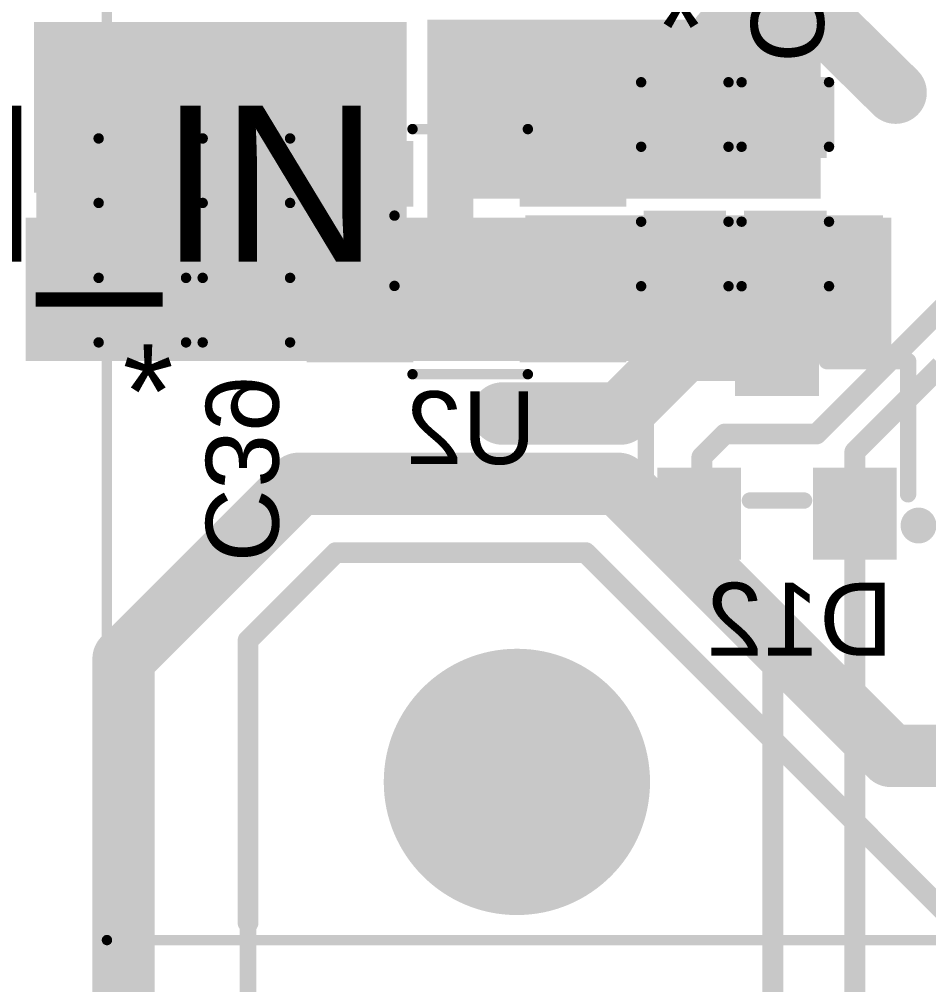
# Model space of a CAD drawing. Header units: millimetres. Extents: x -1.46 to 1.41, y -0.13 to 2.68.
# Drawn here: x -0.9791 to -0.5421, y 1.2694 to 1.7332 of the extents above; entities that cross this region are included whole.
import ezdxf

# ---------------------------------------------------------------- set-up
doc = ezdxf.new("R2010")
doc.units = ezdxf.units.MM
doc.header["$MEASUREMENT"] = 0
for name, color, linetype in [('BottomLayer', 5, 'Continuous'), ('BottomOverlay', 54, 'Continuous'), ('BottomPaste', 16, 'Continuous'), ('BottomSolder', 6, 'Continuous'), ('Mechanical2', 216, 'Continuous'), ('PadHoleLayer', 156, 'Continuous'), ('TopLayer', 1, 'Continuous'), ('TopOverlay', 2, 'Continuous'), ('TopSolder', 216, 'Continuous'), ('ViaHoleLayer', 16, 'Continuous')]:
    doc.layers.add(name, color=color, linetype=linetype)
doc.styles.add('Arial', font='arial.ttf', dxfattribs={"height": 0.2})

# ---------------------------------------------------------------- blocks, each defined once
blk = doc.blocks.new('SOT_23_B_5')
at = {"layer": 'BottomLayer'}
for points in [[(-0.05354, 0.05748), (-0.02126, 0.05748), (-0.02126, 0.02126), (-0.05354, 0.02126)], [(0.02126, 0.05748), (0.05354, 0.05748), (0.05354, 0.02126), (0.02126, 0.02126)], [(-0.01614, -0.02126), (0.01614, -0.02126), (0.01614, -0.05748), (-0.01614, -0.05748)]]:
    blk.add_hatch(color=5, dxfattribs=at).paths.add_polyline_path(points)
at = {"layer": 'BottomPaste'}
for points in [[(-0.05354, 0.05748), (-0.02126, 0.05748), (-0.02126, 0.02126), (-0.05354, 0.02126)], [(0.02126, 0.05748), (0.05354, 0.05748), (0.05354, 0.02126), (0.02126, 0.02126)], [(-0.01614, -0.02126), (0.01614, -0.02126), (0.01614, -0.05748), (-0.01614, -0.05748)]]:
    blk.add_hatch(color=16, dxfattribs=at).paths.add_polyline_path(points)
at = {"layer": 'BottomSolder'}
for points in [[(-0.05754, 0.06148), (-0.01726, 0.06148), (-0.01726, 0.01726), (-0.05754, 0.01726)], [(0.01726, 0.06148), (0.05754, 0.06148), (0.05754, 0.01726), (0.01726, 0.01726)], [(-0.02014, -0.01726), (0.02014, -0.01726), (0.02014, -0.06148), (-0.02014, -0.06148)]]:
    blk.add_hatch(color=6, dxfattribs=at).paths.add_polyline_path(points)
at = {"layer": 'BottomOverlay'}
for points, const_width in [([(-0.06439, 0.045, 1), (-0.07161, 0.045, 1)], 0.01), ([(-0.07411, 0.045, 1), (-0.06911, 0.045, 1)], 0.005), ([(-0.06689, 0.045, 1), (-0.06189, 0.045, 1)], 0.005), ([(-0.06497, 0.03, 1), (-0.06103, 0.03, 1)], 0.00394), ([(-0.01497, 0.033, 1), (-0.01103, 0.033, 1)], 0.00394), ([(0.01103, 0.033, 1), (0.01497, 0.033, 1)], 0.00394), ([(0.06103, 0.03, 1), (0.06497, 0.03, 1)], 0.00394), ([(-0.06497, -0.034, 1), (-0.06103, -0.034, 1)], 0.00394), ([(-0.06497, -0.034, 1), (-0.06103, -0.034, 1)], 0.00394), ([(-0.02597, -0.034, 1), (-0.02203, -0.034, 1)], 0.00394), ([(0.02203, -0.034, 1), (0.02597, -0.034, 1)], 0.00394), ([(0.06103, -0.034, 1), (0.06497, -0.034, 1)], 0.00394), ([(0.06103, -0.034, 1), (0.06497, -0.034, 1)], 0.00394)]:
    blk.add_lwpolyline(points, format="xyb", close=True, dxfattribs=dict(at, const_width=const_width))
at = {"layer": 'BottomOverlay', "const_width": 0.00787}
for points in [[(-0.063, 0.03), (-0.063, -0.034)], [(0.013, 0.033), (-0.013, 0.033)], [(0.063, 0.03), (0.063, -0.034)], [(-0.024, -0.034), (-0.063, -0.034)], [(0.063, -0.034), (0.024, -0.034)]]:
    blk.add_lwpolyline(points, dxfattribs=at)
blk = doc.blocks.new('SOT_23_5_B_21')
at = {"layer": 'BottomLayer'}
for points in [[(-0.07283, 0.04921), (-0.02953, 0.04921), (-0.02953, 0.02559), (-0.07283, 0.02559)], [(0.02953, 0.04921), (0.07283, 0.04921), (0.07283, 0.02559), (0.02953, 0.02559)], [(-0.07283, 0.01181), (-0.02953, 0.01181), (-0.02953, -0.01181), (-0.07283, -0.01181)], [(-0.07283, -0.02559), (-0.02953, -0.02559), (-0.02953, -0.04921), (-0.07283, -0.04921)], [(0.02953, -0.02559), (0.07283, -0.02559), (0.07283, -0.04921), (0.02953, -0.04921)]]:
    blk.add_hatch(color=5, dxfattribs=at).paths.add_polyline_path(points)
at = {"layer": 'BottomPaste'}
for points in [[(-0.07283, 0.04921), (-0.02953, 0.04921), (-0.02953, 0.02559), (-0.07283, 0.02559)], [(0.02953, 0.04921), (0.07283, 0.04921), (0.07283, 0.02559), (0.02953, 0.02559)], [(-0.07283, 0.01181), (-0.02953, 0.01181), (-0.02953, -0.01181), (-0.07283, -0.01181)], [(-0.07283, -0.02559), (-0.02953, -0.02559), (-0.02953, -0.04921), (-0.07283, -0.04921)], [(0.02953, -0.02559), (0.07283, -0.02559), (0.07283, -0.04921), (0.02953, -0.04921)]]:
    blk.add_hatch(color=16, dxfattribs=at).paths.add_polyline_path(points)
at = {"layer": 'BottomSolder'}
for points in [[(-0.07683, 0.05321), (-0.02553, 0.05321), (-0.02553, 0.02159), (-0.07683, 0.02159)], [(0.02553, 0.05321), (0.07683, 0.05321), (0.07683, 0.02159), (0.02553, 0.02159)], [(-0.07683, 0.01581), (-0.02553, 0.01581), (-0.02553, -0.01581), (-0.07683, -0.01581)], [(-0.07683, -0.02159), (-0.02553, -0.02159), (-0.02553, -0.05321), (-0.07683, -0.05321)], [(0.02553, -0.02159), (0.07683, -0.02159), (0.07683, -0.05321), (0.02553, -0.05321)]]:
    blk.add_hatch(color=6, dxfattribs=at).paths.add_polyline_path(points)
at = {"layer": 'BottomOverlay', "const_width": 0.005}
for points in [[(0.02598, 0.0589), (-0.02945, 0.0589)], [(0.03465, 0.01646), (0.03465, -0.01732)], [(0.02598, -0.0589), (-0.02945, -0.0589)]]:
    blk.add_lwpolyline(points, dxfattribs=at)
at = {"layer": 'BottomOverlay'}
for points, const_width in [([(-0.0307, 0.0589, 1), (-0.0282, 0.0589, 1)], 0.0025), ([(0.02473, 0.0589, 1), (0.02723, 0.0589, 1)], 0.0025), ([(0.0334, 0.01646, 1), (0.0359, 0.01646, 1)], 0.0025), ([(0.0334, -0.01732, 1), (0.0359, -0.01732, 1)], 0.0025), ([(-0.0615, -0.0615, 1), (-0.06843, -0.0615, 1)], 0.01), ([(-0.07093, -0.0615, 1), (-0.06593, -0.0615, 1)], 0.005), ([(-0.064, -0.0615, 1), (-0.059, -0.0615, 1)], 0.005), ([(-0.0307, -0.0589, 1), (-0.0282, -0.0589, 1)], 0.0025), ([(0.02473, -0.0589, 1), (0.02723, -0.0589, 1)], 0.0025)]:
    blk.add_lwpolyline(points, format="xyb", close=True, dxfattribs=dict(at, const_width=const_width))
blk = doc.blocks.new('0855115001_41')
at = {"layer": 'BottomSolder'}
h = blk.add_hatch(color=6, dxfattribs=at)
edge = h.paths.add_edge_path()
edge.add_arc((0.225, -0.175), 0.004, 0, 360)
at = {"layer": 'PadHoleLayer'}
h = blk.add_hatch(color=156, dxfattribs=at)
edge = h.paths.add_edge_path()
edge.add_arc((0.225, -0.175), 0.06398, 0, 360)
at = {"layer": 'TopSolder'}
h = blk.add_hatch(color=216, dxfattribs=at)
edge = h.paths.add_edge_path()
edge.add_arc((0.225, -0.175), 0.004, 0, 360)
at = {"layer": 'TopOverlay', "const_width": 0.005}
for points in [[(0.301, -0.372), (0.301, 0.225)], [(0.301, -0.372), (-0.302, -0.372)]]:
    blk.add_lwpolyline(points, dxfattribs=at)
at = {"layer": 'TopOverlay', "const_width": 0.0025}
blk.add_lwpolyline([(0.29975, -0.372, 1), (0.30225, -0.372, 1)], format="xyb", close=True, dxfattribs=at)
blk.add_lwpolyline([(0.29975, -0.372, 1), (0.30225, -0.372, 1)], format="xyb", close=True, dxfattribs=at)
blk = doc.blocks.new('CAP_0603_B_55')
at = {"layer": 'BottomLayer'}
for points in [[(-0.045, -0.0175), (-0.045, 0.0175), (-0.015, 0.0175), (-0.015, -0.0175)], [(0.015, -0.0175), (0.015, 0.0175), (0.045, 0.0175), (0.045, -0.0175)]]:
    blk.add_hatch(color=5, dxfattribs=at).paths.add_polyline_path(points)
at = {"layer": 'BottomPaste'}
for points in [[(-0.045, -0.0175), (-0.045, 0.0175), (-0.015, 0.0175), (-0.015, -0.0175)], [(0.015, -0.0175), (0.015, 0.0175), (0.045, 0.0175), (0.045, -0.0175)]]:
    blk.add_hatch(color=16, dxfattribs=at).paths.add_polyline_path(points)
at = {"layer": 'BottomSolder'}
for points in [[(-0.04736, -0.01986), (-0.04736, 0.01986), (-0.01264, 0.01986), (-0.01264, -0.01986)], [(0.01264, -0.01986), (0.01264, 0.01986), (0.04736, 0.01986), (0.04736, -0.01986)]]:
    blk.add_hatch(color=6, dxfattribs=at).paths.add_polyline_path(points)
at = {"layer": 'BottomOverlay', "const_width": 0.005}
for points in [[(-0.018, 0.021), (-0.049, 0.021)], [(-0.049, -0.021), (-0.049, 0.021)], [(0.049, 0.021), (0.018, 0.021)], [(0.049, -0.021), (0.049, 0.021)], [(-0.018, -0.021), (-0.049, -0.021)], [(0.049, -0.021), (0.018, -0.021)]]:
    blk.add_lwpolyline(points, dxfattribs=at)
at = {"layer": 'BottomOverlay', "const_width": 0.0025}
for points in [[(-0.05025, 0.021, 1), (-0.04775, 0.021, 1)], [(-0.05025, 0.021, 1), (-0.04775, 0.021, 1)], [(-0.01925, 0.021, 1), (-0.01675, 0.021, 1)], [(0.01675, 0.021, 1), (0.01925, 0.021, 1)], [(0.04775, 0.021, 1), (0.05025, 0.021, 1)], [(0.04775, 0.021, 1), (0.05025, 0.021, 1)], [(-0.05025, -0.021, 1), (-0.04775, -0.021, 1)], [(-0.05025, -0.021, 1), (-0.04775, -0.021, 1)], [(-0.01925, -0.021, 1), (-0.01675, -0.021, 1)], [(0.01675, -0.021, 1), (0.01925, -0.021, 1)], [(0.04775, -0.021, 1), (0.05025, -0.021, 1)], [(0.04775, -0.021, 1), (0.05025, -0.021, 1)]]:
    blk.add_lwpolyline(points, format="xyb", close=True, dxfattribs=at)
blk = doc.blocks.new('CAP_0603_B_56')
at = {"layer": 'BottomLayer'}
for points in [[(-0.045, -0.0175), (-0.045, 0.0175), (-0.015, 0.0175), (-0.015, -0.0175)], [(0.015, -0.0175), (0.015, 0.0175), (0.045, 0.0175), (0.045, -0.0175)]]:
    blk.add_hatch(color=5, dxfattribs=at).paths.add_polyline_path(points)
at = {"layer": 'BottomPaste'}
for points in [[(-0.045, -0.0175), (-0.045, 0.0175), (-0.015, 0.0175), (-0.015, -0.0175)], [(0.015, -0.0175), (0.015, 0.0175), (0.045, 0.0175), (0.045, -0.0175)]]:
    blk.add_hatch(color=16, dxfattribs=at).paths.add_polyline_path(points)
at = {"layer": 'BottomSolder'}
for points in [[(-0.04736, -0.01986), (-0.04736, 0.01986), (-0.01264, 0.01986), (-0.01264, -0.01986)], [(0.01264, -0.01986), (0.01264, 0.01986), (0.04736, 0.01986), (0.04736, -0.01986)]]:
    blk.add_hatch(color=6, dxfattribs=at).paths.add_polyline_path(points)
at = {"layer": 'BottomOverlay', "const_width": 0.005}
for points in [[(-0.018, 0.021), (-0.049, 0.021)], [(-0.049, -0.021), (-0.049, 0.021)], [(0.049, 0.021), (0.018, 0.021)], [(0.049, -0.021), (0.049, 0.021)], [(-0.018, -0.021), (-0.049, -0.021)], [(0.049, -0.021), (0.018, -0.021)]]:
    blk.add_lwpolyline(points, dxfattribs=at)
at = {"layer": 'BottomOverlay', "const_width": 0.0025}
for points in [[(-0.05025, 0.021, 1), (-0.04775, 0.021, 1)], [(-0.05025, 0.021, 1), (-0.04775, 0.021, 1)], [(-0.01925, 0.021, 1), (-0.01675, 0.021, 1)], [(0.01675, 0.021, 1), (0.01925, 0.021, 1)], [(0.04775, 0.021, 1), (0.05025, 0.021, 1)], [(0.04775, 0.021, 1), (0.05025, 0.021, 1)], [(-0.05025, -0.021, 1), (-0.04775, -0.021, 1)], [(-0.05025, -0.021, 1), (-0.04775, -0.021, 1)], [(-0.01925, -0.021, 1), (-0.01675, -0.021, 1)], [(0.01675, -0.021, 1), (0.01925, -0.021, 1)], [(0.04775, -0.021, 1), (0.05025, -0.021, 1)], [(0.04775, -0.021, 1), (0.05025, -0.021, 1)]]:
    blk.add_lwpolyline(points, format="xyb", close=True, dxfattribs=at)
blk = doc.blocks.new('CAP_0603_B_112')
at = {"layer": 'BottomLayer'}
for points in [[(-0.045, -0.0175), (-0.045, 0.0175), (-0.015, 0.0175), (-0.015, -0.0175)], [(0.015, -0.0175), (0.015, 0.0175), (0.045, 0.0175), (0.045, -0.0175)]]:
    blk.add_hatch(color=5, dxfattribs=at).paths.add_polyline_path(points)
at = {"layer": 'BottomPaste'}
for points in [[(-0.045, -0.0175), (-0.045, 0.0175), (-0.015, 0.0175), (-0.015, -0.0175)], [(0.015, -0.0175), (0.015, 0.0175), (0.045, 0.0175), (0.045, -0.0175)]]:
    blk.add_hatch(color=16, dxfattribs=at).paths.add_polyline_path(points)
at = {"layer": 'BottomSolder'}
for points in [[(-0.04736, -0.01986), (-0.04736, 0.01986), (-0.01264, 0.01986), (-0.01264, -0.01986)], [(0.01264, -0.01986), (0.01264, 0.01986), (0.04736, 0.01986), (0.04736, -0.01986)]]:
    blk.add_hatch(color=6, dxfattribs=at).paths.add_polyline_path(points)
at = {"layer": 'BottomOverlay', "const_width": 0.005}
for points in [[(-0.018, 0.021), (-0.049, 0.021)], [(-0.049, -0.021), (-0.049, 0.021)], [(0.049, 0.021), (0.018, 0.021)], [(0.049, -0.021), (0.049, 0.021)], [(-0.018, -0.021), (-0.049, -0.021)], [(0.049, -0.021), (0.018, -0.021)]]:
    blk.add_lwpolyline(points, dxfattribs=at)
at = {"layer": 'BottomOverlay', "const_width": 0.0025}
for points in [[(-0.05025, 0.021, 1), (-0.04775, 0.021, 1)], [(-0.05025, 0.021, 1), (-0.04775, 0.021, 1)], [(-0.01925, 0.021, 1), (-0.01675, 0.021, 1)], [(0.01675, 0.021, 1), (0.01925, 0.021, 1)], [(0.04775, 0.021, 1), (0.05025, 0.021, 1)], [(0.04775, 0.021, 1), (0.05025, 0.021, 1)], [(-0.05025, -0.021, 1), (-0.04775, -0.021, 1)], [(-0.05025, -0.021, 1), (-0.04775, -0.021, 1)], [(-0.01925, -0.021, 1), (-0.01675, -0.021, 1)], [(0.01675, -0.021, 1), (0.01925, -0.021, 1)], [(0.04775, -0.021, 1), (0.05025, -0.021, 1)], [(0.04775, -0.021, 1), (0.05025, -0.021, 1)]]:
    blk.add_lwpolyline(points, format="xyb", close=True, dxfattribs=at)
blk = doc.blocks.new('CAP_0603_B_113')
at = {"layer": 'BottomLayer'}
for points in [[(-0.045, -0.0175), (-0.045, 0.0175), (-0.015, 0.0175), (-0.015, -0.0175)], [(0.015, -0.0175), (0.015, 0.0175), (0.045, 0.0175), (0.045, -0.0175)]]:
    blk.add_hatch(color=5, dxfattribs=at).paths.add_polyline_path(points)
at = {"layer": 'BottomPaste'}
for points in [[(-0.045, -0.0175), (-0.045, 0.0175), (-0.015, 0.0175), (-0.015, -0.0175)], [(0.015, -0.0175), (0.015, 0.0175), (0.045, 0.0175), (0.045, -0.0175)]]:
    blk.add_hatch(color=16, dxfattribs=at).paths.add_polyline_path(points)
at = {"layer": 'BottomSolder'}
for points in [[(-0.04736, -0.01986), (-0.04736, 0.01986), (-0.01264, 0.01986), (-0.01264, -0.01986)], [(0.01264, -0.01986), (0.01264, 0.01986), (0.04736, 0.01986), (0.04736, -0.01986)]]:
    blk.add_hatch(color=6, dxfattribs=at).paths.add_polyline_path(points)
at = {"layer": 'BottomOverlay', "const_width": 0.005}
for points in [[(-0.018, 0.021), (-0.049, 0.021)], [(-0.049, -0.021), (-0.049, 0.021)], [(0.049, 0.021), (0.018, 0.021)], [(0.049, -0.021), (0.049, 0.021)], [(-0.018, -0.021), (-0.049, -0.021)], [(0.049, -0.021), (0.018, -0.021)]]:
    blk.add_lwpolyline(points, dxfattribs=at)
at = {"layer": 'BottomOverlay', "const_width": 0.0025}
for points in [[(-0.05025, 0.021, 1), (-0.04775, 0.021, 1)], [(-0.05025, 0.021, 1), (-0.04775, 0.021, 1)], [(-0.01925, 0.021, 1), (-0.01675, 0.021, 1)], [(0.01675, 0.021, 1), (0.01925, 0.021, 1)], [(0.04775, 0.021, 1), (0.05025, 0.021, 1)], [(0.04775, 0.021, 1), (0.05025, 0.021, 1)], [(-0.05025, -0.021, 1), (-0.04775, -0.021, 1)], [(-0.05025, -0.021, 1), (-0.04775, -0.021, 1)], [(-0.01925, -0.021, 1), (-0.01675, -0.021, 1)], [(0.01675, -0.021, 1), (0.01925, -0.021, 1)], [(0.04775, -0.021, 1), (0.05025, -0.021, 1)], [(0.04775, -0.021, 1), (0.05025, -0.021, 1)]]:
    blk.add_lwpolyline(points, format="xyb", close=True, dxfattribs=at)

msp = doc.modelspace()

# ---------------------------------------------------------------- hatches: boundary and pattern name
at = {"layer": 'BottomLayer'}
for points in [[(-0.783, 1.647), (-0.594, 1.647), (-0.594, 1.733), (-0.783, 1.733)], [(-0.971, 1.637), (-0.793, 1.637), (-0.793, 1.726), (-0.971, 1.726)], [(-0.736, 1.608), (-0.564, 1.608), (-0.564, 1.639), (-0.736, 1.639)], [(-0.848, 1.573), (-0.848, 1.617), (-0.971, 1.617), (-0.971, 1.573)]]:
    msp.add_hatch(color=5, dxfattribs=at).paths.add_polyline_path(points)
h = msp.add_hatch(color=5, dxfattribs=at)
edge = h.paths.add_edge_path()
edge.add_arc((-0.7666, 1.719), 0.01181, 0, 360)
h = msp.add_hatch(color=5, dxfattribs=at)
edge = h.paths.add_edge_path()
edge.add_arc((-0.7412, 1.719), 0.01181, 0, 360)
h = msp.add_hatch(color=5, dxfattribs=at)
edge = h.paths.add_edge_path()
edge.add_arc((-0.7158, 1.719), 0.01181, 0, 360)
h = msp.add_hatch(color=5, dxfattribs=at)
edge = h.paths.add_edge_path()
edge.add_arc((-0.96, 1.706), 0.01181, 0, 360)
h = msp.add_hatch(color=5, dxfattribs=at)
edge = h.paths.add_edge_path()
edge.add_arc((-0.934, 1.706), 0.01181, 0, 360)
h = msp.add_hatch(color=5, dxfattribs=at)
edge = h.paths.add_edge_path()
edge.add_arc((-0.9086, 1.706), 0.01181, 0, 360)
h = msp.add_hatch(color=5, dxfattribs=at)
edge = h.paths.add_edge_path()
edge.add_arc((-0.8832, 1.706), 0.01181, 0, 360)
h = msp.add_hatch(color=5, dxfattribs=at)
edge = h.paths.add_edge_path()
edge.add_arc((-0.8578, 1.706), 0.01181, 0, 360)
h = msp.add_hatch(color=5, dxfattribs=at)
edge = h.paths.add_edge_path()
edge.add_arc((-0.8324, 1.706), 0.01181, 0, 360)
h = msp.add_hatch(color=5, dxfattribs=at)
edge = h.paths.add_edge_path()
edge.add_arc((-0.807, 1.706), 0.01181, 0, 360)
h = msp.add_hatch(color=5, dxfattribs=at)
edge = h.paths.add_edge_path()
edge.add_arc((-0.558, 1.698), 0.01181, 0, 360)
h = msp.add_hatch(color=5, dxfattribs=at)
edge = h.paths.add_edge_path()
edge.add_arc((-0.7666, 1.693), 0.01181, 0, 360)
h = msp.add_hatch(color=5, dxfattribs=at)
edge = h.paths.add_edge_path()
edge.add_arc((-0.7412, 1.693), 0.01181, 0, 360)
h = msp.add_hatch(color=5, dxfattribs=at)
edge = h.paths.add_edge_path()
edge.add_arc((-0.7158, 1.693), 0.01181, 0, 360)
h = msp.add_hatch(color=5, dxfattribs=at)
edge = h.paths.add_edge_path()
edge.add_arc((-0.96, 1.679), 0.01181, 0, 360)
h = msp.add_hatch(color=5, dxfattribs=at)
edge = h.paths.add_edge_path()
edge.add_arc((-0.57577, 1.626), 0.01181, 0, 360)
h = msp.add_hatch(color=5, dxfattribs=at)
edge = h.paths.add_edge_path()
edge.add_arc((-0.959, 1.592), 0.01181, 0, 360)
h = msp.add_hatch(color=5, dxfattribs=at)
edge = h.paths.add_edge_path()
edge.add_arc((-0.747, 1.54381), 0.01181, 0, 360)
at = {"layer": 'BottomSolder'}
h = msp.add_hatch(color=6, dxfattribs=at)
edge = h.paths.add_edge_path()
edge.add_arc((-0.7666, 1.719), 0.00591, 0, 360)
h = msp.add_hatch(color=6, dxfattribs=at)
edge = h.paths.add_edge_path()
edge.add_arc((-0.7412, 1.719), 0.00591, 0, 360)
h = msp.add_hatch(color=6, dxfattribs=at)
edge = h.paths.add_edge_path()
edge.add_arc((-0.7158, 1.719), 0.00591, 0, 360)
h = msp.add_hatch(color=6, dxfattribs=at)
edge = h.paths.add_edge_path()
edge.add_arc((-0.96, 1.706), 0.00591, 0, 360)
h = msp.add_hatch(color=6, dxfattribs=at)
edge = h.paths.add_edge_path()
edge.add_arc((-0.934, 1.706), 0.00591, 0, 360)
h = msp.add_hatch(color=6, dxfattribs=at)
edge = h.paths.add_edge_path()
edge.add_arc((-0.9086, 1.706), 0.00591, 0, 360)
h = msp.add_hatch(color=6, dxfattribs=at)
edge = h.paths.add_edge_path()
edge.add_arc((-0.8832, 1.706), 0.00591, 0, 360)
h = msp.add_hatch(color=6, dxfattribs=at)
edge = h.paths.add_edge_path()
edge.add_arc((-0.8578, 1.706), 0.00591, 0, 360)
h = msp.add_hatch(color=6, dxfattribs=at)
edge = h.paths.add_edge_path()
edge.add_arc((-0.8324, 1.706), 0.00591, 0, 360)
h = msp.add_hatch(color=6, dxfattribs=at)
edge = h.paths.add_edge_path()
edge.add_arc((-0.807, 1.706), 0.00591, 0, 360)
h = msp.add_hatch(color=6, dxfattribs=at)
edge = h.paths.add_edge_path()
edge.add_arc((-0.558, 1.698), 0.00591, 0, 360)
h = msp.add_hatch(color=6, dxfattribs=at)
edge = h.paths.add_edge_path()
edge.add_arc((-0.7666, 1.693), 0.00591, 0, 360)
h = msp.add_hatch(color=6, dxfattribs=at)
edge = h.paths.add_edge_path()
edge.add_arc((-0.7412, 1.693), 0.00591, 0, 360)
h = msp.add_hatch(color=6, dxfattribs=at)
edge = h.paths.add_edge_path()
edge.add_arc((-0.7158, 1.693), 0.00591, 0, 360)
h = msp.add_hatch(color=6, dxfattribs=at)
edge = h.paths.add_edge_path()
edge.add_arc((-0.96, 1.679), 0.00591, 0, 360)
h = msp.add_hatch(color=6, dxfattribs=at)
edge = h.paths.add_edge_path()
edge.add_arc((-0.57577, 1.626), 0.00591, 0, 360)
h = msp.add_hatch(color=6, dxfattribs=at)
edge = h.paths.add_edge_path()
edge.add_arc((-0.959, 1.592), 0.00591, 0, 360)
h = msp.add_hatch(color=6, dxfattribs=at)
edge = h.paths.add_edge_path()
edge.add_arc((-0.747, 1.54381), 0.00591, 0, 360)
at = {"layer": 'TopLayer'}
for points in [[(-0.972, 1.65), (-0.793, 1.65), (-0.793, 1.732), (-0.972, 1.732)], [(-0.779, 1.65), (-0.629, 1.65), (-0.629, 1.732), (-0.779, 1.732)], [(-0.97607, 1.569), (-0.591, 1.569), (-0.591, 1.638), (-0.97607, 1.638)], [(-0.643, 1.569), (-0.56, 1.569), (-0.56, 1.638), (-0.643, 1.638)]]:
    msp.add_hatch(color=1, dxfattribs=at).paths.add_polyline_path(points)
h = msp.add_hatch(color=1, dxfattribs=at)
edge = h.paths.add_edge_path()
edge.add_arc((-0.7666, 1.719), 0.01181, 0, 360)
h = msp.add_hatch(color=1, dxfattribs=at)
edge = h.paths.add_edge_path()
edge.add_arc((-0.7412, 1.719), 0.01181, 0, 360)
h = msp.add_hatch(color=1, dxfattribs=at)
edge = h.paths.add_edge_path()
edge.add_arc((-0.7158, 1.719), 0.01181, 0, 360)
h = msp.add_hatch(color=1, dxfattribs=at)
edge = h.paths.add_edge_path()
edge.add_arc((-0.96, 1.706), 0.01181, 0, 360)
h = msp.add_hatch(color=1, dxfattribs=at)
edge = h.paths.add_edge_path()
edge.add_arc((-0.934, 1.706), 0.01181, 0, 360)
h = msp.add_hatch(color=1, dxfattribs=at)
edge = h.paths.add_edge_path()
edge.add_arc((-0.9086, 1.706), 0.01181, 0, 360)
h = msp.add_hatch(color=1, dxfattribs=at)
edge = h.paths.add_edge_path()
edge.add_arc((-0.8832, 1.706), 0.01181, 0, 360)
h = msp.add_hatch(color=1, dxfattribs=at)
edge = h.paths.add_edge_path()
edge.add_arc((-0.8578, 1.706), 0.01181, 0, 360)
h = msp.add_hatch(color=1, dxfattribs=at)
edge = h.paths.add_edge_path()
edge.add_arc((-0.8324, 1.706), 0.01181, 0, 360)
h = msp.add_hatch(color=1, dxfattribs=at)
edge = h.paths.add_edge_path()
edge.add_arc((-0.807, 1.706), 0.01181, 0, 360)
h = msp.add_hatch(color=1, dxfattribs=at)
edge = h.paths.add_edge_path()
edge.add_arc((-0.558, 1.698), 0.01181, 0, 360)
h = msp.add_hatch(color=1, dxfattribs=at)
edge = h.paths.add_edge_path()
edge.add_arc((-0.7666, 1.693), 0.01181, 0, 360)
h = msp.add_hatch(color=1, dxfattribs=at)
edge = h.paths.add_edge_path()
edge.add_arc((-0.7412, 1.693), 0.01181, 0, 360)
h = msp.add_hatch(color=1, dxfattribs=at)
edge = h.paths.add_edge_path()
edge.add_arc((-0.7158, 1.693), 0.01181, 0, 360)
h = msp.add_hatch(color=1, dxfattribs=at)
edge = h.paths.add_edge_path()
edge.add_arc((-0.96, 1.679), 0.01181, 0, 360)
h = msp.add_hatch(color=1, dxfattribs=at)
edge = h.paths.add_edge_path()
edge.add_arc((-0.57577, 1.626), 0.01181, 0, 360)
h = msp.add_hatch(color=1, dxfattribs=at)
edge = h.paths.add_edge_path()
edge.add_arc((-0.959, 1.592), 0.01181, 0, 360)
h = msp.add_hatch(color=1, dxfattribs=at)
edge = h.paths.add_edge_path()
edge.add_arc((-0.747, 1.54381), 0.01181, 0, 360)
at = {"layer": 'TopSolder'}
h = msp.add_hatch(color=216, dxfattribs=at)
edge = h.paths.add_edge_path()
edge.add_arc((-0.7666, 1.719), 0.00591, 0, 360)
h = msp.add_hatch(color=216, dxfattribs=at)
edge = h.paths.add_edge_path()
edge.add_arc((-0.7412, 1.719), 0.00591, 0, 360)
h = msp.add_hatch(color=216, dxfattribs=at)
edge = h.paths.add_edge_path()
edge.add_arc((-0.7158, 1.719), 0.00591, 0, 360)
h = msp.add_hatch(color=216, dxfattribs=at)
edge = h.paths.add_edge_path()
edge.add_arc((-0.96, 1.706), 0.00591, 0, 360)
h = msp.add_hatch(color=216, dxfattribs=at)
edge = h.paths.add_edge_path()
edge.add_arc((-0.934, 1.706), 0.00591, 0, 360)
h = msp.add_hatch(color=216, dxfattribs=at)
edge = h.paths.add_edge_path()
edge.add_arc((-0.9086, 1.706), 0.00591, 0, 360)
h = msp.add_hatch(color=216, dxfattribs=at)
edge = h.paths.add_edge_path()
edge.add_arc((-0.8832, 1.706), 0.00591, 0, 360)
h = msp.add_hatch(color=216, dxfattribs=at)
edge = h.paths.add_edge_path()
edge.add_arc((-0.8578, 1.706), 0.00591, 0, 360)
h = msp.add_hatch(color=216, dxfattribs=at)
edge = h.paths.add_edge_path()
edge.add_arc((-0.8324, 1.706), 0.00591, 0, 360)
h = msp.add_hatch(color=216, dxfattribs=at)
edge = h.paths.add_edge_path()
edge.add_arc((-0.807, 1.706), 0.00591, 0, 360)
h = msp.add_hatch(color=216, dxfattribs=at)
edge = h.paths.add_edge_path()
edge.add_arc((-0.558, 1.698), 0.00591, 0, 360)
h = msp.add_hatch(color=216, dxfattribs=at)
edge = h.paths.add_edge_path()
edge.add_arc((-0.7666, 1.693), 0.00591, 0, 360)
h = msp.add_hatch(color=216, dxfattribs=at)
edge = h.paths.add_edge_path()
edge.add_arc((-0.7412, 1.693), 0.00591, 0, 360)
h = msp.add_hatch(color=216, dxfattribs=at)
edge = h.paths.add_edge_path()
edge.add_arc((-0.7158, 1.693), 0.00591, 0, 360)
h = msp.add_hatch(color=216, dxfattribs=at)
edge = h.paths.add_edge_path()
edge.add_arc((-0.96, 1.679), 0.00591, 0, 360)
h = msp.add_hatch(color=216, dxfattribs=at)
edge = h.paths.add_edge_path()
edge.add_arc((-0.57577, 1.626), 0.00591, 0, 360)
h = msp.add_hatch(color=216, dxfattribs=at)
edge = h.paths.add_edge_path()
edge.add_arc((-0.959, 1.592), 0.00591, 0, 360)
h = msp.add_hatch(color=216, dxfattribs=at)
edge = h.paths.add_edge_path()
edge.add_arc((-0.747, 1.54381), 0.00591, 0, 360)
at = {"layer": 'ViaHoleLayer'}
h = msp.add_hatch(color=16, dxfattribs=at)
edge = h.paths.add_edge_path()
edge.add_arc((-0.7666, 1.719), 0.00591, 0, 360)
h = msp.add_hatch(color=16, dxfattribs=at)
edge = h.paths.add_edge_path()
edge.add_arc((-0.7412, 1.719), 0.00591, 0, 360)
h = msp.add_hatch(color=16, dxfattribs=at)
edge = h.paths.add_edge_path()
edge.add_arc((-0.7158, 1.719), 0.00591, 0, 360)
h = msp.add_hatch(color=16, dxfattribs=at)
edge = h.paths.add_edge_path()
edge.add_arc((-0.96, 1.706), 0.00591, 0, 360)
h = msp.add_hatch(color=16, dxfattribs=at)
edge = h.paths.add_edge_path()
edge.add_arc((-0.934, 1.706), 0.00591, 0, 360)
h = msp.add_hatch(color=16, dxfattribs=at)
edge = h.paths.add_edge_path()
edge.add_arc((-0.9086, 1.706), 0.00591, 0, 360)
h = msp.add_hatch(color=16, dxfattribs=at)
edge = h.paths.add_edge_path()
edge.add_arc((-0.8832, 1.706), 0.00591, 0, 360)
h = msp.add_hatch(color=16, dxfattribs=at)
edge = h.paths.add_edge_path()
edge.add_arc((-0.8578, 1.706), 0.00591, 0, 360)
h = msp.add_hatch(color=16, dxfattribs=at)
edge = h.paths.add_edge_path()
edge.add_arc((-0.8324, 1.706), 0.00591, 0, 360)
h = msp.add_hatch(color=16, dxfattribs=at)
edge = h.paths.add_edge_path()
edge.add_arc((-0.807, 1.706), 0.00591, 0, 360)
h = msp.add_hatch(color=16, dxfattribs=at)
edge = h.paths.add_edge_path()
edge.add_arc((-0.558, 1.698), 0.00591, 0, 360)
h = msp.add_hatch(color=16, dxfattribs=at)
edge = h.paths.add_edge_path()
edge.add_arc((-0.7666, 1.693), 0.00591, 0, 360)
h = msp.add_hatch(color=16, dxfattribs=at)
edge = h.paths.add_edge_path()
edge.add_arc((-0.7412, 1.693), 0.00591, 0, 360)
h = msp.add_hatch(color=16, dxfattribs=at)
edge = h.paths.add_edge_path()
edge.add_arc((-0.7158, 1.693), 0.00591, 0, 360)
h = msp.add_hatch(color=16, dxfattribs=at)
edge = h.paths.add_edge_path()
edge.add_arc((-0.96, 1.679), 0.00591, 0, 360)
h = msp.add_hatch(color=16, dxfattribs=at)
edge = h.paths.add_edge_path()
edge.add_arc((-0.57577, 1.626), 0.00591, 0, 360)
h = msp.add_hatch(color=16, dxfattribs=at)
edge = h.paths.add_edge_path()
edge.add_arc((-0.959, 1.592), 0.00591, 0, 360)
h = msp.add_hatch(color=16, dxfattribs=at)
edge = h.paths.add_edge_path()
edge.add_arc((-0.747, 1.54381), 0.00591, 0, 360)

# ---------------------------------------------------------------- linework, layer by layer
at = {"layer": 'BottomLayer'}
for points, const_width in [([(-0.634, 1.719), (-0.559, 1.794)], 0.05), ([(-0.772, 1.602), (-0.772, 1.656)], 0.022), ([(-0.596, 1.534), (-0.5132, 1.6168)], 0.01), ([(-0.772, 1.602), (-0.7542, 1.5842)], 0.022), ([(-0.7542, 1.5842), (-0.713, 1.5842)], 0.022), ([(-0.69019, 1.54381), (-0.65963, 1.57437)], 0.03), ([(-0.65963, 1.57437), (-0.615, 1.57437)], 0.03), ([(-0.5776, 1.5254), (-0.5362, 1.5668)], 0.01), ([(-0.747, 1.54381), (-0.69019, 1.54381)], 0.03), ([(-0.65112, 1.52288), (-0.64, 1.534)], 0.01), ([(-0.64, 1.534), (-0.596, 1.534)], 0.01), ([(-0.65112, 1.49691), (-0.65112, 1.52288)], 0.01), ([(-0.5776, 1.0258), (-0.5776, 1.5254)], 0.01), ([(-0.6524, 1.49563), (-0.65112, 1.49691)], 0.01), ([(-0.6524, 1.4574), (-0.6524, 1.49563)], 0.01), ([(-0.6524, 1.4574), (-0.617, 1.422)], 0.01), ([(-0.617, 1.075), (-0.617, 1.422)], 0.01)]:
    msp.add_lwpolyline(points, dxfattribs=dict(at, const_width=const_width))
for points, const_width in [([(-0.6465, 1.719, 1), (-0.6215, 1.719, 1)], 0.025), ([(-0.7775, 1.656, 1), (-0.7665, 1.656, 1)], 0.011), ([(-0.7775, 1.602, 1), (-0.7665, 1.602, 1)], 0.011), ([(-0.7775, 1.602, 1), (-0.7665, 1.602, 1)], 0.011), ([(-0.7597, 1.5842, 1), (-0.7487, 1.5842, 1)], 0.011), ([(-0.7597, 1.5842, 1), (-0.7487, 1.5842, 1)], 0.011), ([(-0.7185, 1.5842, 1), (-0.7075, 1.5842, 1)], 0.011), ([(-0.66713, 1.57437, 1), (-0.65213, 1.57437, 1)], 0.015), ([(-0.66713, 1.57437, 1), (-0.65213, 1.57437, 1)], 0.015), ([(-0.6225, 1.57437, 1), (-0.6075, 1.57437, 1)], 0.015), ([(-0.7545, 1.54381, 1), (-0.7395, 1.54381, 1)], 0.015), ([(-0.69769, 1.54381, 1), (-0.68269, 1.54381, 1)], 0.015), ([(-0.69769, 1.54381, 1), (-0.68269, 1.54381, 1)], 0.015), ([(-0.6425, 1.534, 1), (-0.6375, 1.534, 1)], 0.005), ([(-0.6425, 1.534, 1), (-0.6375, 1.534, 1)], 0.005), ([(-0.5985, 1.534, 1), (-0.5935, 1.534, 1)], 0.005), ([(-0.5985, 1.534, 1), (-0.5935, 1.534, 1)], 0.005), ([(-0.65362, 1.52288, 1), (-0.64862, 1.52288, 1)], 0.005), ([(-0.65362, 1.52288, 1), (-0.64862, 1.52288, 1)], 0.005), ([(-0.5801, 1.5254, 1), (-0.5751, 1.5254, 1)], 0.005), ([(-0.5801, 1.5254, 1), (-0.5751, 1.5254, 1)], 0.005), ([(-0.6549, 1.49563, 1), (-0.6499, 1.49563, 1)], 0.005), ([(-0.6549, 1.49563, 1), (-0.6499, 1.49563, 1)], 0.005), ([(-0.65362, 1.49691, 1), (-0.64862, 1.49691, 1)], 0.005), ([(-0.65362, 1.49691, 1), (-0.64862, 1.49691, 1)], 0.005), ([(-0.6549, 1.4574, 1), (-0.6499, 1.4574, 1)], 0.005), ([(-0.6549, 1.4574, 1), (-0.6499, 1.4574, 1)], 0.005), ([(-0.6195, 1.422, 1), (-0.6145, 1.422, 1)], 0.005), ([(-0.6195, 1.422, 1), (-0.6145, 1.422, 1)], 0.005)]:
    msp.add_lwpolyline(points, format="xyb", close=True, dxfattribs=dict(at, const_width=const_width))
at = {"layer": 'Mechanical2', "const_width": 0.015}
msp.add_lwpolyline([(1.39764, 1.27953, 1), (-1.39764, 1.27953, 1)], format="xyb", close=True, dxfattribs=at)
at = {"layer": 'TopLayer'}
for points, const_width in [([(-0.62814, 1.76708), (-0.558, 1.698)], 0.03), ([(-0.929, 1.426), (-0.845, 1.51)], 0.03), ([(-0.845, 1.51), (-0.691, 1.51)], 0.03), ([(-0.691, 1.51), (-0.56032, 1.37932)], 0.03), ([(-0.86919, 1.43481), (-0.827, 1.477)], 0.01), ([(-0.827, 1.477), (-0.707, 1.477)], 0.01), ([(-0.707, 1.477), (-0.53, 1.3)], 0.01), ([(-0.929, 1.129), (-0.929, 1.426)], 0.03), ([(-0.86919, 1.2991), (-0.86919, 1.43481)], 0.01), ([(-0.56032, 1.37932), (-0.522, 1.37932)], 0.03), ([(-0.86919, 0.95881), (-0.86919, 1.2991)], 0.008)]:
    msp.add_lwpolyline(points, dxfattribs=dict(at, const_width=const_width))
for points, const_width in [([(-0.5655, 1.698, 1), (-0.5505, 1.698, 1)], 0.015), ([(-0.8525, 1.51, 1), (-0.8375, 1.51, 1)], 0.015), ([(-0.8525, 1.51, 1), (-0.8375, 1.51, 1)], 0.015), ([(-0.6985, 1.51, 1), (-0.6835, 1.51, 1)], 0.015), ([(-0.6985, 1.51, 1), (-0.6835, 1.51, 1)], 0.015), ([(-0.8295, 1.477, 1), (-0.8245, 1.477, 1)], 0.005), ([(-0.8295, 1.477, 1), (-0.8245, 1.477, 1)], 0.005), ([(-0.7095, 1.477, 1), (-0.7045, 1.477, 1)], 0.005), ([(-0.7095, 1.477, 1), (-0.7045, 1.477, 1)], 0.005), ([(-0.9365, 1.426, 1), (-0.9215, 1.426, 1)], 0.015), ([(-0.9365, 1.426, 1), (-0.9215, 1.426, 1)], 0.015), ([(-0.87169, 1.43481, 1), (-0.86669, 1.43481, 1)], 0.005), ([(-0.87169, 1.43481, 1), (-0.86669, 1.43481, 1)], 0.005), ([(-0.56782, 1.37932, 1), (-0.55282, 1.37932, 1)], 0.015), ([(-0.56782, 1.37932, 1), (-0.55282, 1.37932, 1)], 0.015), ([(-0.87169, 1.2991, 1), (-0.86669, 1.2991, 1)], 0.005), ([(-0.87119, 1.2991, 1), (-0.86719, 1.2991, 1)], 0.004)]:
    msp.add_lwpolyline(points, format="xyb", close=True, dxfattribs=dict(at, const_width=const_width))

# ---------------------------------------------------------------- block references
for name, p, rotation in [('0855115001_41', (-0.565, 1.5918), 270), ('CAP_0603_B_112', (-0.65929, 1.654), 270), ('CAP_0603_B_56', (-0.611, 1.654), 270), ('SOT_23_5_B_21', (-0.76418, 1.6216), 180), ('CAP_0603_B_113', (-0.92, 1.627), 270), ('CAP_0603_B_55', (-0.87, 1.627), 270), ('SOT_23_B_5', (-0.615, 1.535), 180)]:
    msp.add_blockref(name, p, dxfattribs=dict(rotation=rotation))

# ---------------------------------------------------------------- texts
at = {"layer": 'BottomOverlay', "style": 'Arial', "text_generation_flag": 2}
for s, height, rotation, p in [('C38', 0.035, 270, (-0.62749, 1.71235)), ('*', 0.045, 360, (-0.649, 1.707)), ('*', 0.045, 360, (-0.905, 1.532)), ('C39', 0.035, 270, (-0.88949, 1.47235))]:
    msp.add_text(s, height=height, rotation=rotation, dxfattribs=at).set_placement(p)
for s, p in [('U2', (-0.73084, 1.51951)), ('D12', (-0.55926, 1.42751))]:
    msp.add_text(s, height=0.035, dxfattribs=at).set_placement(p)
at = {"layer": 'TopOverlay', "style": 'Arial'}
msp.add_text('CAN_IN', height=0.075, rotation=360, dxfattribs=at).set_placement((-1.1908, 1.61683))

doc.saveas('drawing.dxf')
